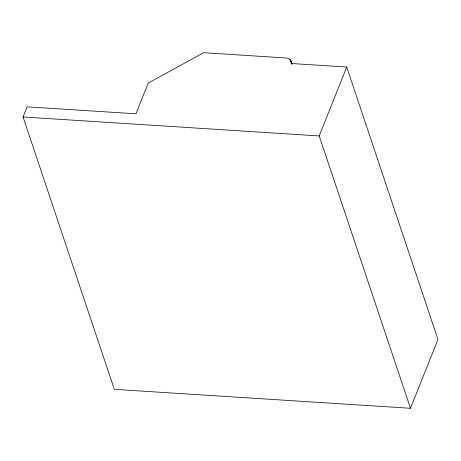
<?xml version="1.0" encoding="UTF-8"?>
<svg xmlns="http://www.w3.org/2000/svg" width="461" height="461" viewBox="0 0 461 461"><rect width="100%" height="100%" fill="white"/><g stroke="black" fill="none" stroke-linecap="round" stroke-linejoin="round"><path stroke-width="0.69" d="M410.48 408.29L319.219 135.943L346.718 67.035L291.179 63.491C292.009 60.333 288.73 57.942 285.855 57.977L203.624 52.71L148.229 83.043L135.926 113.804L27.107 106.831L23.05 116.979L114.311 389.326L410.48 408.29L437.95 339.492L346.718 67.035M23.05 116.979L319.219 135.943M291.11 61.29L292.02 64.01M290.822 60.622L291.951 64.039M290.413 60.011L291.784 64.096M289.883 59.463L290.344 60.823"/></g></svg>
